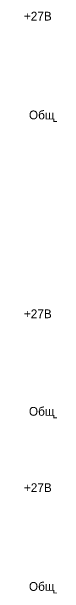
# Model space of a CAD drawing. Header units: inches. Extents: x 0 to 594, y 0 to 420.
# Drawn here: x 457.2 to 461, y 119.7 to 203 of the extents above; entities that cross this region are included whole.
import ezdxf

# ---------------------------------------------------------------- set-up
doc = ezdxf.new("R2010")
doc.units = ezdxf.units.IN
doc.layers.add('Sheet', color=255, linetype='Continuous')

msp = doc.modelspace()

# ---------------------------------------------------------------- texts
at = {"layer": 'Sheet'}
for s, p in [('+27В', (457.102, 201.758)), ('Общ_27В', (457.819, 187.602)), ('+27В', (457.102, 159.113)), ('Общ_27В', (457.819, 145.137)), ('+27В', (457.102, 134.206)), ('Общ_27В', (457.819, 120.051))]:
    msp.add_text(s, height=1.2543, dxfattribs=at).set_placement(p)

doc.saveas('drawing.dxf')
